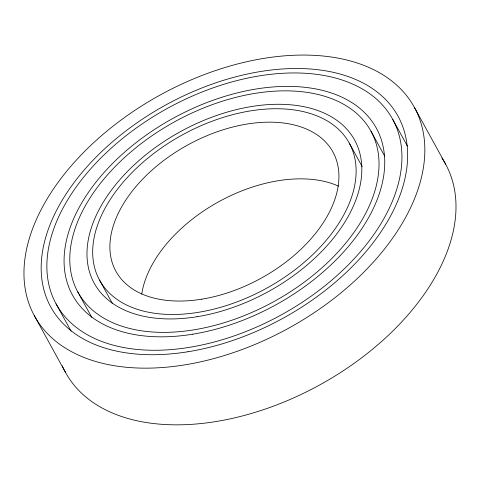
<?xml version="1.0" encoding="UTF-8"?>
<svg xmlns="http://www.w3.org/2000/svg" width="480" height="480" viewBox="0 0 480 480"><rect width="100%" height="100%" fill="white"/><g stroke="black" fill="none" stroke-linecap="round" stroke-linejoin="round"><path stroke-width="0.72" d="M414.444 107.472A216.708 133.116 -28.8 0 1 184.554 364.902A216.708 133.116 -28.8 0 1 74.208 162.45A216.708 133.116 -28.8 0 1 414.444 107.472L445.608 164.154M392.73 119.37A191.94 117.906 -28.8 0 1 189.108 347.388A191.94 117.906 -28.8 0 1 91.374 168.066A191.94 117.906 -28.8 0 1 392.73 119.37L407.412 146.082M371.01 131.268A167.178 102.696 -28.8 0 1 193.662 329.868A167.178 102.696 -28.8 0 1 108.534 173.688A167.178 102.696 -28.8 0 1 371.01 131.268L384.624 156.03M349.296 143.172A142.416 87.48 -28.8 0 1 198.216 312.348A142.416 87.48 -28.8 0 1 125.7 179.304A142.416 87.48 -28.8 0 1 349.296 143.172L362.19 166.626M99.51 280.044L112.404 303.498M77.796 291.948L91.764 317.352M56.076 303.846L71.118 331.212M34.362 315.744L65.52 372.426M141.75 294.096A123.822 76.062 -28.8 0 1 219.078 201.552A123.822 76.062 -28.8 0 1 338.562 186.126M441.888 157.992A216.708 133.116 -28.8 0 1 319.098 385.272A216.708 133.116 -28.8 0 1 62.262 365.748M201.636 299.196A123.822 76.062 -28.8 0 0 332.988 152.106A123.822 76.062 -28.8 0 0 138.588 183.522A123.822 76.062 -28.8 0 0 201.636 299.196M197.082 316.716A148.584 91.272 -28.8 0 0 354.702 140.208A148.584 91.272 -28.8 0 0 121.422 177.906A148.584 91.272 -28.8 0 0 197.082 316.716M192.528 334.23A173.346 106.482 -28.8 0 0 376.422 128.304A173.346 106.482 -28.8 0 0 104.262 172.284A173.346 106.482 -28.8 0 0 192.528 334.23M187.974 351.75A198.114 121.698 -28.8 0 0 398.136 116.406A198.114 121.698 -28.8 0 0 87.096 166.668A198.114 121.698 -28.8 0 0 187.974 351.75"/></g></svg>
